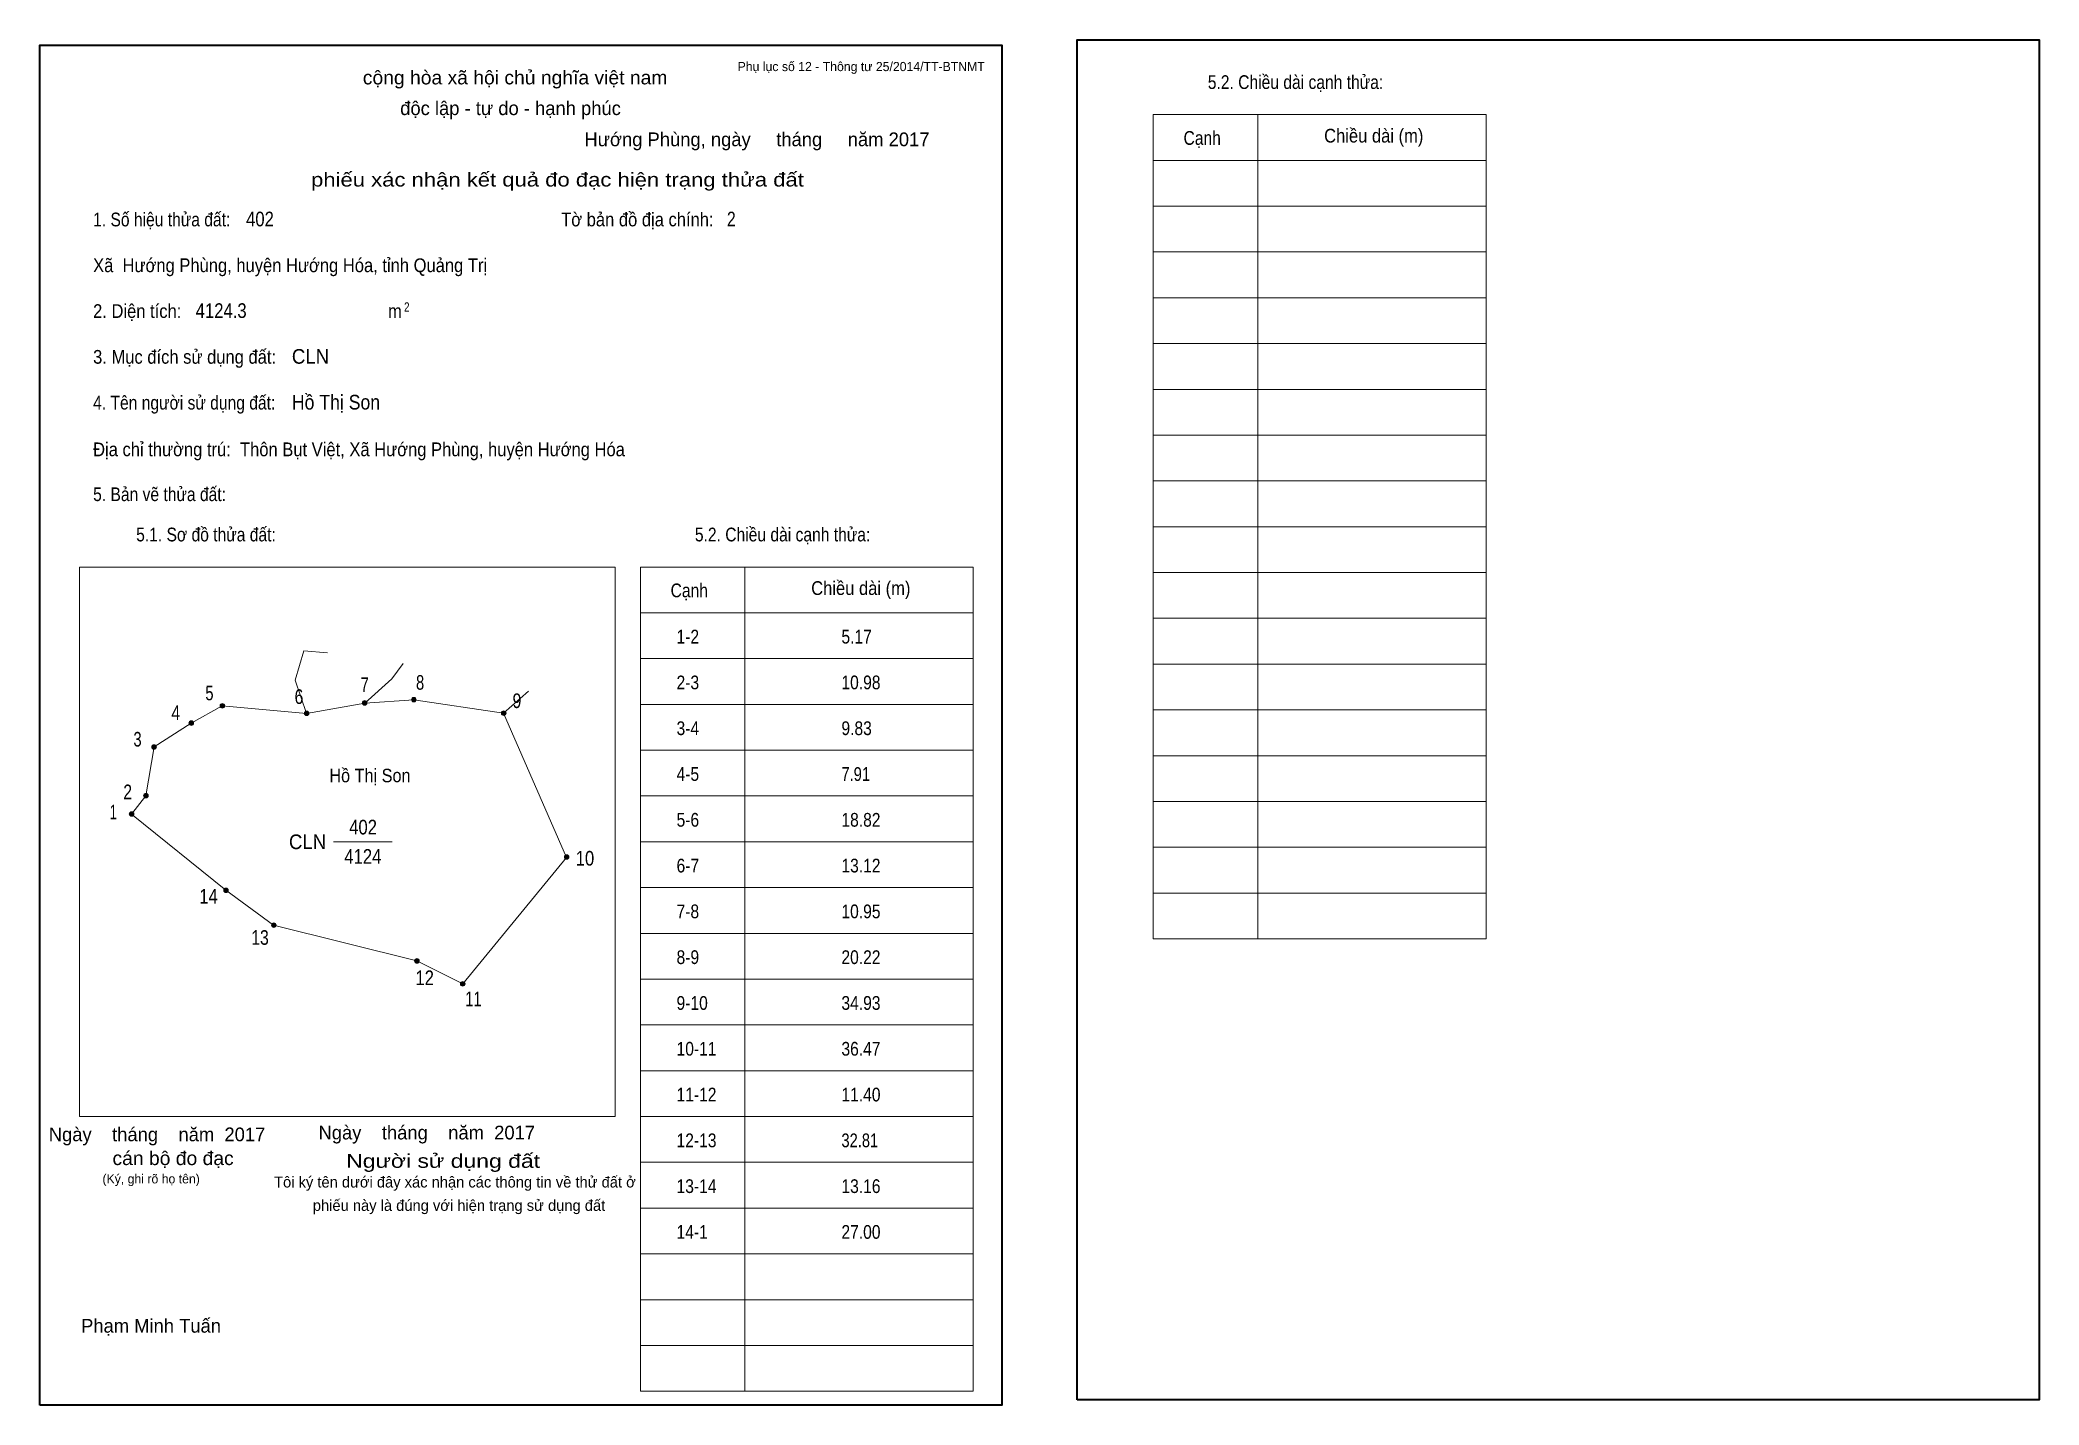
# Model space of a CAD drawing. Header units: centimetres. Extents: x 0 to 43.6, y 0 to 29.8.
import ezdxf
from ezdxf.enums import TextEntityAlignment as Align

# ---------------------------------------------------------------- set-up
doc = ezdxf.new("R2010")
doc.units = ezdxf.units.CM
doc.header["$LTSCALE"] = 0.12
for name, color, linetype in [('30', 7, 'Continuous'), ('34', 7, 'Continuous'), ('62', 7, 'Continuous')]:
    doc.layers.add(name, color=color, linetype=linetype)
for name, color, linetype, lineweight in [('32', 7, 'Continuous', 13), ('33', 7, 'Continuous', 13), ('61', 7, 'Continuous', 13), ('63', 7, 'Continuous', 13)]:
    doc.layers.add(name, color=color, linetype=linetype, lineweight=lineweight)

msp = doc.modelspace()

# ---------------------------------------------------------------- hatches: boundary and pattern name
at = {"layer": '32'}
for points in [[(4.0326, 15.2697, 1), (3.9326, 15.2697, 1)], [(7.1397, 15.3325, 1), (7.0397, 15.3325, 1)], [(8.2127, 15.4032, 1), (8.1127, 15.4032, 1)], [(3.3532, 14.8927, 1), (3.2532, 14.8927, 1)], [(5.8723, 15.1047, 1), (5.7723, 15.1047, 1)], [(10.1761, 15.1087, 1), (10.0761, 15.1087, 1)], [(2.5413, 14.3704, 1), (2.4413, 14.3704, 1)], [(2.3627, 13.3072, 1), (2.2627, 13.3072, 1)], [(2.0505, 12.9067, 1), (1.9505, 12.9067, 1)], [(11.5505, 11.9672, 1), (11.4505, 11.9672, 1)], [(4.1111, 11.2398, 1), (4.0111, 11.2398, 1)], [(5.1556, 10.4799, 1), (5.0556, 10.4799, 1)], [(8.2804, 9.6985, 1), (8.1804, 9.6985, 1)], [(9.2818, 9.1978, 1), (9.1818, 9.1978, 1)]]:
    msp.add_hatch(color=256, dxfattribs=at).paths.add_polyline_path(points)

# ---------------------------------------------------------------- linework, layer by layer
for centre in [(3.9826, 15.2697), (7.0897, 15.3325), (8.1627, 15.4032), (3.3032, 14.8927), (5.8223, 15.1047), (10.1261, 15.1087), (2.4913, 14.3704), (2.3127, 13.3072), (2.0005, 12.9067), (11.5005, 11.9672), (4.0611, 11.2398), (5.1056, 10.4799), (8.2304, 9.6985), (9.2318, 9.1978)]:
    msp.add_circle(centre, 0.05, dxfattribs=at)
at = {"layer": '33'}
msp.add_line((6.41, 12.3), (7.69, 12.3), dxfattribs=at)
at = {"layer": '61'}
for p, q in [((5.82, 15.1), (7.09, 15.33)), ((10.12, 15.11), (10.67, 15.59))]:
    msp.add_line(p, q, dxfattribs=at)
for points in [[(5.82, 15.1), (5.57, 15.83), (5.76, 16.47), (6.28, 16.43)], [(7.09, 15.33), (7.68, 15.86), (7.93, 16.19)], [(7.09, 15.33), (8.16, 15.4), (10.12, 15.11)], [(10.12, 15.11), (11.5, 11.96), (9.23, 9.2), (8.23, 9.7), (5.1, 10.48), (4.06, 11.24), (2, 12.9), (2.31, 13.3), (2.49, 14.37), (3.3, 14.89), (3.98, 15.27), (5.82, 15.1)]]:
    msp.add_lwpolyline(points, dxfattribs=at)
at = {"layer": '63'}
for p, q in [((24.31, 28.18), (31.58, 28.18)), ((24.31, 10.18), (24.31, 28.18)), ((26.59, 10.18), (26.59, 28.18)), ((31.58, 10.18), (31.58, 28.18)), ((24.31, 27.18), (31.58, 27.18)), ((24.31, 26.18), (31.58, 26.18)), ((24.31, 25.18), (31.58, 25.18)), ((24.31, 24.18), (31.58, 24.18)), ((24.31, 23.18), (31.58, 23.18)), ((24.31, 22.18), (31.58, 22.18)), ((24.31, 21.18), (31.58, 21.18)), ((24.31, 20.18), (31.58, 20.18)), ((24.31, 19.18), (31.58, 19.18)), ((0.86, 18.3), (12.56, 18.3)), ((0.86, 6.3), (0.86, 18.3)), ((12.56, 6.3), (12.56, 18.3)), ((13.11, 18.3), (20.38, 18.3)), ((13.11, 0.3), (13.11, 18.3)), ((15.39, 0.3), (15.39, 18.3)), ((20.38, 0.3), (20.38, 18.3)), ((24.31, 18.18), (31.58, 18.18)), ((13.11, 17.3), (20.38, 17.3)), ((24.31, 17.18), (31.58, 17.18)), ((13.11, 16.3), (20.38, 16.3)), ((24.31, 16.18), (31.58, 16.18)), ((13.11, 15.3), (20.38, 15.3)), ((24.31, 15.18), (31.58, 15.18)), ((13.11, 14.3), (20.38, 14.3)), ((24.31, 14.18), (31.58, 14.18)), ((13.11, 13.3), (20.38, 13.3)), ((24.31, 13.18), (31.58, 13.18)), ((13.11, 12.3), (20.38, 12.3)), ((24.31, 12.18), (31.58, 12.18)), ((24.31, 12.18), (31.58, 12.18)), ((13.11, 11.3), (20.38, 11.3)), ((24.31, 11.18), (31.58, 11.18)), ((13.11, 10.3), (20.38, 10.3)), ((24.31, 10.18), (31.58, 10.18)), ((13.11, 9.3), (20.38, 9.3)), ((13.11, 8.3), (20.38, 8.3)), ((13.11, 7.3), (20.38, 7.3)), ((0.86, 6.3), (12.56, 6.3)), ((13.11, 6.3), (20.38, 6.3)), ((13.11, 5.3), (20.38, 5.3)), ((13.11, 4.3), (20.38, 4.3)), ((13.11, 3.3), (20.38, 3.3)), ((13.11, 2.3), (20.38, 2.3)), ((13.11, 2.3), (20.38, 2.3)), ((13.11, 1.3), (20.38, 1.3)), ((13.11, 0.3), (20.38, 0.3))]:
    msp.add_line(p, q, dxfattribs=at)
at = {"layer": '63', "lineweight": 35}
for points in [[(0, 0), (0, 29.7), (21, 29.7), (21, 0)], [(22.65, 0.11), (22.65, 29.81), (43.65, 29.81), (43.65, 0.11)]]:
    msp.add_lwpolyline(points, close=True, dxfattribs=at)

# ---------------------------------------------------------------- texts
at = {"layer": '30'}
for s, width, p in [('1-2', 0.85, (13.9, 16.63)), ('5.17', 0.85, (17.5, 16.63)), ('2-3', 0.85, (13.9, 15.63)), ('10.98', 0.85, (17.5, 15.63)), ('3-4', 0.85, (13.9, 14.63)), ('9.83', 0.85, (17.5, 14.63)), ('4-5', 0.85, (13.9, 13.63)), ('7.91', 0.8, (17.5, 13.63)), ('5-6', 0.85, (13.9, 12.63)), ('18.82', 0.85, (17.5, 12.63)), ('6-7', 0.85, (13.9, 11.63)), ('13.12', 0.85, (17.5, 11.63)), ('7-8', 0.85, (13.9, 10.63)), ('10.95', 0.85, (17.5, 10.63)), ('8-9', 0.85, (13.9, 9.63)), ('20.22', 0.85, (17.5, 9.63)), ('9-10', 0.85, (13.9, 8.63)), ('34.93', 0.85, (17.5, 8.63)), ('10-11', 0.85, (13.9, 7.63)), ('36.47', 0.85, (17.5, 7.63)), ('11-12', 0.85, (13.9, 6.63)), ('11.40', 0.85, (17.5, 6.63)), ('12-13', 0.85, (13.9, 5.63)), ('32.81', 0.8, (17.5, 5.63)), ('13-14', 0.85, (13.9, 4.63)), ('13.16', 0.85, (17.5, 4.63)), ('14-1', 0.85, (13.9, 3.63)), ('27.00', 0.85, (17.5, 3.63))]:
    msp.add_text(s, height=0.3, dxfattribs=dict(at, width=width)).set_placement(p)
at = {"layer": '32'}
for s, width, p in [('7', 0.75, (7.09, 15.57)), ('8', 0.75, (8.3, 15.62)), ('4', 0.8, (2.965, 14.96)), ('5', 0.75, (3.7, 15.39)), ('6', 0.8, (5.655, 15.31)), ('9', 0.8, (10.415, 15.22)), ('3', 0.75, (2.13, 14.38)), ('2', 0.8, (1.915, 13.23)), ('1', 0.65, (1.6, 12.79)), ('10', 0.85, (11.9, 11.78)), ('14', 0.85, (3.68, 10.95)), ('13', 0.8, (4.805, 10.05)), ('12', 0.85, (8.4, 9.17)), ('11', 0.75, (9.465, 8.71))]:
    msp.add_text(s, height=0.32, dxfattribs=dict(at, width=width)).set_placement(p, align=Align.CENTER)
at = {"layer": '33', "width": 0.85}
for s, p in [('402', (7.055, 12.46)), ('4124', (7.05, 11.82))]:
    msp.add_text(s, height=0.32, dxfattribs=at).set_placement(p, align=Align.CENTER)
at = {"layer": '33', "width": 0.95}
msp.add_text('CLN', height=0.32, dxfattribs=at).set_placement((6.25, 12.14), align=Align.RIGHT)
at = {"layer": '34'}
for s, width, p in [('402', 0.85, (4.5, 25.74)), ('2', 0.8, (15, 25.74)), ('4124.3', 0.85, (3.4, 23.74)), ('CLN', 0.95, (5.5, 22.74)), ('Hồ Thị Son', 0.9, (5.5, 21.74))]:
    msp.add_text(s, height=0.32, dxfattribs=dict(at, width=width)).set_placement(p)
at = {"layer": '62', "width": 0.9}
msp.add_text('Hồ Thị Son', height=0.2945, dxfattribs=at).set_placement((7.205, 13.6), align=Align.CENTER)
at = {"layer": '63'}
for s, height, p in [('Phụ lục số 12 - Thông tư 25/2014/TT-BTNMT', 0.2, (20.63, 29.13)), ('Ngày    tháng    năm  2017', 0.3, (10.81, 5.8)), ('Ngày    tháng    năm  2017', 0.3, (4.92, 5.76)), ('(Ký, ghi rõ họ tên)', 0.2, (3.49, 4.84))]:
    msp.add_text(s, height=height, dxfattribs=at).set_placement(p, align=Align.RIGHT)
at = {"layer": '63', "width": 1.05}
msp.add_text('cộng hòa xã hội chủ nghĩa việt nam', height=0.3, dxfattribs=at).set_placement((10.375, 28.84), align=Align.CENTER)
at = {"layer": '63'}
for s, height, width, p in [('5.2. Chiều dài cạnh thửa:', 0.3, 0.85, (25.5, 28.74)), ('Cạnh', 0.3, 0.85, (24.97, 27.52)), ('Chiều dài (m)', 0.3, 0.9, (28.04, 27.57)), ('1. Số hiệu thửa đất:', 0.3, 0.85, (1.16, 25.74)), ('Tờ bản đồ địa chính:', 0.3, 0.9, (11.38, 25.74)), ('Xã  Hướng Phùng, huyện Hướng Hóa, tỉnh Quảng Trị', 0.3, 0.9, (1.16, 24.74)), ('2. Diện tích:', 0.3, 0.9, (1.16, 23.74)), ('2', 0.2, 0.8, (7.95, 23.88)), ('m', 0.3, 0.9, (7.6, 23.74)), ('3. Mục đích sử dụng đất:', 0.3, 0.9, (1.16, 22.74)), ('4. Tên người sử dụng đất:', 0.3, 0.85, (1.16, 21.74)), ('Địa chỉ thường trú:  Thôn Bụt Việt, Xã Hướng Phùng, huyện Hướng Hóa', 0.3, 0.9, (1.16, 20.72)), ('5. Bản vẽ thửa đất:', 0.3, 0.85, (1.16, 19.74)), ('5.1. Sơ đồ thửa đất:', 0.3, 0.85, (2.1, 18.86)), ('5.2. Chiều dài cạnh thửa:', 0.3, 0.85, (14.3, 18.86)), ('Cạnh', 0.3, 0.85, (13.77, 17.64)), ('Chiều dài (m)', 0.3, 0.9, (16.84, 17.69))]:
    msp.add_text(s, height=height, dxfattribs=dict(at, width=width)).set_placement(p)
for s, height, p in [('độc lập - tự do - hạnh phúc', 0.3, (10.275, 28.17)), ('Hướng Phùng, ngày     tháng     năm 2017', 0.3, (15.655, 27.49)), ('Tôi ký tên dưới đây xác nhận các thông tin về thử đất ở ', 0.24, (9.105, 4.75)), ('phiếu này là đúng với hiện trạng sử dụng đất', 0.24, (9.15, 4.24)), ('Phạm Minh Tuấn', 0.3, (2.425, 1.58))]:
    msp.add_text(s, height=height, dxfattribs=at).set_placement(p, align=Align.CENTER)
for s, width, p in [('phiếu xác nhận kết quả đo đạc hiện trạng thửa đất', 1.2, (16.68, 26.61)), ('cán bộ đo đạc', 1.05, (4.23, 5.24)), ('Người sử dụng đất', 1.25, (10.92, 5.18))]:
    msp.add_text(s, height=0.3, dxfattribs=dict(at, width=width)).set_placement(p, align=Align.RIGHT)

doc.saveas('drawing.dxf')
